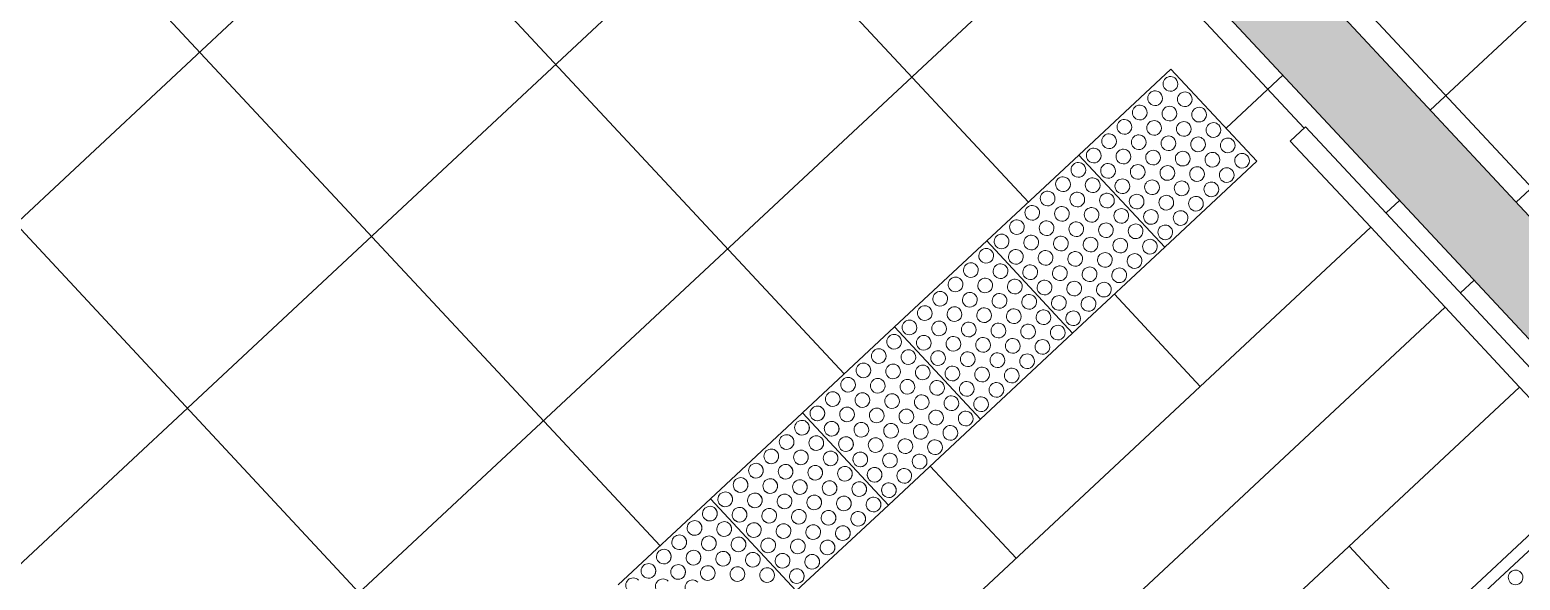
# Model space of a CAD drawing. Header units: millimetres. Extents: x -71377 to 516042, y -145869 to 441446.
# Drawn here: x 279515 to 283065, y 176793 to 178103 of the extents above; entities that cross this region are included whole.
import ezdxf

# ---------------------------------------------------------------- set-up
doc = ezdxf.new("R2010")
doc.units = ezdxf.units.MM
doc.header["$LTSCALE"] = 1000
for name, color, linetype, lineweight in [('A-fnsh', 5, 'Continuous', 5), ('A-hat', 251, 'Continuous', 5), ('A-rail', 6, 'Continuous', 5), ('A-strs', 7, 'Continuous', 5), ('A_cwall', 2, 'Continuous', 5), ('AA_점형블럭', 8, 'Continuous', 5)]:
    doc.layers.add(name, color=color, linetype=linetype, lineweight=lineweight)

# ---------------------------------------------------------------- blocks, each defined once
blk = doc.blocks.new('점자블럭_원형_개수_ - 점자블럭_원형_개수_-6781048-지반층 배치도')
at = {"layer": 'AA_점형블럭'}
for p, q in [((2100, 300), (1800, 300)), ((2100, 0), (2100, 300)), ((2400, 300), (2100, 300)), ((2100, 300), (2100, 0)), ((2400, 0), (2400, 300)), ((2700, 300), (2400, 300)), ((2400, 300), (2400, 0)), ((2700, 0), (2700, 300)), ((3000, 300), (2700, 300)), ((2700, 300), (2700, 0)), ((3000, 0), (3000, 300)), ((3300, 300), (3000, 300)), ((3000, 300), (3000, 0)), ((3300, 0), (3300, 300)), ((3600, 300), (3300, 300)), ((3300, 300), (3300, 0)), ((3600, 0), (3600, 300)), ((2100, 0), (2400, 0)), ((2400, 0), (2700, 0)), ((2700, 0), (3000, 0)), ((3000, 0), (3300, 0)), ((3300, 0), (3600, 0))]:
    blk.add_line(p, q, dxfattribs=at)
for centre, start, end in [((1825, 275), 0, 180), ((1825, 275), 0, 180), ((1825, 275), 0, 180), ((1825, 275), 0, 180), ((1875, 275), 360, 180), ((1875, 275), 360, 180), ((1875, 275), 0, 180), ((1875, 275), 0, 180), ((1925, 275), 0, 180), ((1925, 275), 0, 180), ((1925, 275), 0, 180), ((1925, 275), 0, 180), ((1975, 275), 360, 180), ((1975, 275), 360, 180), ((1975, 275), 360, 180), ((1975, 275), 360, 180), ((2025, 275), 0, 180), ((2025, 275), 0, 180), ((2025, 275), 360, 180), ((2025, 275), 0, 180), ((2075, 275), 360, 180), ((2075, 275), 360, 180), ((2075, 275), 0, 180), ((2075, 275), 0, 180), ((2125, 275), 360, 180), ((2125, 275), 360, 180), ((2125, 275), 0, 180), ((2125, 275), 0, 180), ((2175, 275), 0, 180), ((2175, 275), 0, 180), ((2175, 275), 0, 180), ((2175, 275), 0, 180), ((2225, 275), 0, 180), ((2225, 275), 0, 180), ((2225, 275), 360, 180), ((2225, 275), 360, 180), ((2275, 275), 0, 180), ((2275, 275), 0, 180), ((2275, 275), 360, 180), ((2275, 275), 0, 180), ((2325, 275), 360, 180), ((2325, 275), 360, 180), ((2325, 275), 0, 180), ((2325, 275), 360, 180), ((2375, 275), 0, 180), ((2375, 275), 0, 180), ((2375, 275), 0, 180), ((2375, 275), 0, 180), ((2425, 275), 360, 180), ((2425, 275), 0, 180), ((2425, 275), 120, 150), ((2425, 275), 120, 150), ((2425, 275), 360, 90), ((2425, 275), 0, 90), ((2475, 275), 360, 180), ((2475, 275), 360, 180), ((2475, 275), 0, 180), ((2475, 275), 0, 180), ((2525, 275), 0, 180), ((2525, 275), 0, 180), ((2525, 275), 0, 180), ((2525, 275), 0, 180), ((2575, 275), 360, 180), ((2575, 275), 0, 180), ((2575, 275), 360, 180), ((2575, 275), 0, 180), ((2625, 275), 0, 180), ((2625, 275), 0, 180), ((2625, 275), 0, 180), ((2625, 275), 360, 180), ((2675, 275), 360, 180), ((2675, 275), 0, 180), ((2675, 275), 360, 180), ((2675, 275), 0, 180), ((2725, 275), 360, 180), ((2725, 275), 360, 180), ((2725, 275), 0, 180), ((2725, 275), 360, 180), ((2775, 275), 360, 180), ((2775, 275), 360, 180), ((2775, 275), 0, 180), ((2775, 275), 0, 180), ((2825, 275), 360, 180), ((2825, 275), 0, 180), ((2825, 275), 0, 180), ((2825, 275), 0, 180), ((2875, 275), 360, 180), ((2875, 275), 0, 180), ((2875, 275), 0, 180), ((2875, 275), 0, 180), ((2925, 275), 360, 180), ((2925, 275), 360, 180), ((2925, 275), 0, 180), ((2925, 275), 360, 180), ((2975, 275), 0, 180), ((2975, 275), 0, 180), ((2975, 275), 0, 180), ((2975, 275), 0, 180), ((3025, 275), 360, 180), ((3025, 275), 360, 180), ((3025, 275), 360, 180), ((3025, 275), 0, 180), ((3075, 275), 0, 180), ((3075, 275), 360, 180), ((3075, 275), 0, 180), ((3075, 275), 360, 180), ((3125, 275), 0, 180), ((3125, 275), 0, 180), ((3125, 275), 360, 180), ((3125, 275), 360, 180), ((3175, 275), 0, 180), ((3175, 275), 0, 180), ((3175, 275), 0, 180), ((3175, 275), 0, 180), ((3225, 275), 0, 180), ((3225, 275), 0, 180), ((3225, 275), 0, 180), ((3225, 275), 0, 180), ((3275, 275), 0, 180), ((3275, 275), 0, 180), ((3275, 275), 0, 180), ((3275, 275), 0, 180), ((3325, 275), 0, 180), ((3325, 275), 0, 180), ((3325, 275), 0, 180), ((3325, 275), 0, 180), ((3375, 275), 360, 180), ((3375, 275), 0, 180), ((3375, 275), 0, 180), ((3375, 275), 0, 180), ((3425, 275), 0, 180), ((3425, 275), 360, 180), ((3425, 275), 0, 180), ((3425, 275), 0, 180), ((3475, 275), 0, 180), ((3475, 275), 0, 180), ((3475, 275), 0, 180), ((3475, 275), 0, 180), ((3525, 275), 0, 180), ((3525, 275), 0, 180), ((3525, 275), 0, 180), ((3525, 275), 0, 180), ((3575, 275), 360, 180), ((3575, 275), 0, 180), ((3575, 275), 0, 180), ((3575, 275), 0, 180), ((1875, 275), 180, 360), ((1875, 275), 180, 210), ((1875, 275), 180, 360), ((1875, 275), 180, 210), ((1875, 275), 285, 360), ((1875, 275), 285, 360), ((1925, 275), 180, 0), ((1925, 275), 180, 210), ((1925, 275), 180, 360), ((1925, 275), 180, 210), ((1925, 275), 285, 0), ((1925, 275), 285, 360), ((1975, 275), 180, 360), ((1975, 275), 180, 210), ((1975, 275), 180, 360), ((1975, 275), 180, 210), ((1975, 275), 285, 360), ((1975, 275), 285, 360), ((2025, 275), 180, 360), ((2025, 275), 180, 210), ((2025, 275), 180, 0), ((2025, 275), 180, 210), ((2025, 275), 285, 0), ((2025, 275), 285, 0), ((2075, 275), 180, 0), ((2075, 275), 180, 210), ((2075, 275), 180, 0), ((2075, 275), 180, 210), ((2075, 275), 285, 0), ((2075, 275), 285, 0), ((2125, 275), 180, 360), ((2125, 275), 180, 210), ((2125, 275), 180, 360), ((2125, 275), 180, 210), ((2125, 275), 285, 360), ((2125, 275), 285, 360), ((2175, 275), 180, 360), ((2175, 275), 180, 210), ((2175, 275), 180, 0), ((2175, 275), 180, 210), ((2175, 275), 285, 360), ((2175, 275), 285, 0), ((2225, 275), 180, 360), ((2225, 275), 180, 210), ((2225, 275), 180, 360), ((2225, 275), 180, 210), ((2225, 275), 285, 360), ((2225, 275), 285, 360), ((2275, 275), 180, 0), ((2275, 275), 180, 210), ((2275, 275), 180, 360), ((2275, 275), 180, 210), ((2275, 275), 285, 0), ((2275, 275), 285, 360), ((2325, 275), 180, 360), ((2325, 275), 180, 210), ((2325, 275), 180, 360), ((2325, 275), 180, 210), ((2325, 275), 285, 360), ((2325, 275), 285, 360), ((2375, 275), 180, 0), ((2375, 275), 180, 210), ((2375, 275), 180, 0), ((2375, 275), 180, 210), ((2375, 275), 285, 0), ((2375, 275), 285, 0), ((2425, 275), 180, 360), ((2425, 275), 180, 360), ((2425, 275), 210, 360), ((2425, 275), 210, 360), ((2475, 275), 180, 360), ((2475, 275), 180, 360), ((2475, 275), 180, 0), ((2475, 275), 180, 0), ((2525, 275), 180, 0), ((2525, 275), 180, 0), ((2525, 275), 180, 360), ((2525, 275), 180, 360), ((2575, 275), 180, 360), ((2575, 275), 180, 360), ((2575, 275), 180, 360), ((2575, 275), 180, 360), ((2625, 275), 180, 360), ((2625, 275), 180, 0), ((2625, 275), 180, 360), ((2625, 275), 180, 360), ((2675, 275), 180, 360), ((2675, 275), 180, 360), ((2675, 275), 180, 0), ((2675, 275), 180, 0), ((2725, 275), 180, 360), ((2725, 275), 180, 360), ((2725, 275), 180, 0), ((2725, 275), 180, 0), ((2775, 275), 180, 360), ((2775, 275), 180, 360), ((2775, 275), 180, 360), ((2775, 275), 180, 360), ((2825, 275), 180, 360), ((2825, 275), 180, 360), ((2825, 275), 180, 360), ((2825, 275), 180, 0), ((2875, 275), 180, 0), ((2875, 275), 180, 0), ((2875, 275), 180, 0), ((2875, 275), 180, 0), ((2925, 275), 180, 360), ((2925, 275), 180, 360), ((2925, 275), 180, 360), ((2925, 275), 180, 360), ((2975, 275), 180, 0), ((2975, 275), 180, 360), ((2975, 275), 180, 0), ((2975, 275), 180, 360), ((3025, 275), 180, 360), ((3025, 275), 180, 360), ((3025, 275), 180, 360), ((3025, 275), 180, 360), ((3075, 275), 180, 360), ((3075, 275), 180, 0), ((3075, 275), 180, 360), ((3075, 275), 180, 360), ((3125, 275), 180, 0), ((3125, 275), 180, 0), ((3125, 275), 180, 360), ((3125, 275), 180, 0), ((3175, 275), 180, 360), ((3175, 275), 180, 360), ((3175, 275), 180, 360), ((3175, 275), 180, 360), ((3225, 275), 180, 0), ((3225, 275), 180, 0), ((3225, 275), 180, 0), ((3225, 275), 180, 0), ((3275, 275), 180, 0), ((3275, 275), 180, 0), ((3275, 275), 180, 360), ((3275, 275), 180, 0), ((3325, 275), 180, 0), ((3325, 275), 180, 0), ((3325, 275), 180, 360), ((3325, 275), 180, 0), ((3375, 275), 180, 0), ((3375, 275), 180, 0), ((3375, 275), 180, 360), ((3375, 275), 180, 0), ((3425, 275), 180, 360), ((3425, 275), 180, 0), ((3425, 275), 180, 360), ((3425, 275), 180, 360), ((3475, 275), 180, 0), ((3475, 275), 180, 0), ((3475, 275), 180, 0), ((3475, 275), 180, 0), ((3525, 275), 180, 0), ((3525, 275), 180, 0), ((3525, 275), 180, 360), ((3525, 275), 180, 360), ((3575, 275), 180, 360), ((3575, 275), 180, 360), ((3575, 275), 180, 360), ((3575, 275), 180, 360), ((1875, 225), 360, 180), ((1875, 225), 360, 180), ((1875, 225), 0, 180), ((1875, 225), 360, 180), ((1925, 225), 0, 180), ((1925, 225), 0, 180), ((1925, 225), 0, 180), ((1925, 225), 0, 180), ((1925, 225), 180, 360), ((1925, 225), 180, 210), ((1925, 225), 180, 0), ((1925, 225), 180, 210), ((1925, 225), 285, 360), ((1925, 225), 285, 0), ((1975, 225), 360, 180), ((1975, 225), 360, 180), ((1975, 225), 360, 180), ((1975, 225), 360, 180), ((1975, 225), 180, 360), ((1975, 225), 180, 210), ((1975, 225), 180, 360), ((1975, 225), 180, 210), ((1975, 225), 285, 360), ((1975, 225), 285, 360), ((2025, 225), 0, 180), ((2025, 225), 0, 180), ((2025, 225), 0, 180), ((2025, 225), 0, 180), ((2025, 225), 180, 360), ((2025, 225), 180, 210), ((2025, 225), 180, 0), ((2025, 225), 180, 210), ((2025, 225), 285, 360), ((2025, 225), 285, 0), ((2075, 225), 0, 180), ((2075, 225), 0, 180), ((2075, 225), 0, 180), ((2075, 225), 0, 180), ((2075, 225), 180, 0), ((2075, 225), 180, 210), ((2075, 225), 180, 360), ((2075, 225), 180, 210), ((2075, 225), 285, 0), ((2075, 225), 285, 0), ((2125, 225), 360, 180), ((2125, 225), 360, 180), ((2125, 225), 360, 180), ((2125, 225), 0, 180), ((2125, 225), 180, 360), ((2125, 225), 180, 210), ((2125, 225), 180, 360), ((2125, 225), 180, 210), ((2125, 225), 285, 0), ((2125, 225), 285, 360), ((2175, 225), 0, 180), ((2175, 225), 0, 180), ((2175, 225), 0, 180), ((2175, 225), 0, 180), ((2175, 225), 180, 0), ((2175, 225), 180, 210), ((2175, 225), 180, 0), ((2175, 225), 180, 210), ((2175, 225), 285, 0), ((2175, 225), 285, 0), ((2225, 225), 360, 180), ((2225, 225), 360, 180), ((2225, 225), 360, 180), ((2225, 225), 0, 180), ((2225, 225), 180, 360), ((2225, 225), 180, 210), ((2225, 225), 180, 0), ((2225, 225), 180, 210), ((2225, 225), 285, 360), ((2225, 225), 285, 360), ((2275, 225), 0, 180), ((2275, 225), 0, 180), ((2275, 225), 360, 180), ((2275, 225), 360, 180), ((2275, 225), 180, 360), ((2275, 225), 180, 210), ((2275, 225), 180, 360), ((2275, 225), 180, 210), ((2275, 225), 285, 0), ((2275, 225), 285, 360), ((2325, 225), 0, 180), ((2325, 225), 360, 180), ((2325, 225), 0, 180), ((2325, 225), 360, 180), ((2325, 225), 180, 360), ((2325, 225), 180, 210), ((2325, 225), 180, 360), ((2325, 225), 180, 210), ((2325, 225), 285, 360), ((2325, 225), 285, 0), ((2375, 225), 0, 180), ((2375, 225), 0, 180), ((2375, 225), 0, 180), ((2375, 225), 0, 180), ((2375, 225), 180, 0), ((2375, 225), 180, 210), ((2375, 225), 180, 360), ((2375, 225), 180, 210), ((2375, 225), 285, 0), ((2375, 225), 285, 0), ((2425, 225), 360, 180), ((2425, 225), 360, 180), ((2425, 225), 180, 360), ((2425, 225), 180, 360), ((2425, 225), 120, 150), ((2425, 225), 120, 150), ((2425, 225), 210, 360), ((2425, 225), 210, 360), ((2425, 225), 0, 90), ((2425, 225), 0, 90), ((2475, 225), 360, 180), ((2475, 225), 360, 180), ((2475, 225), 360, 180), ((2475, 225), 360, 180), ((2475, 225), 180, 360), ((2475, 225), 180, 360), ((2475, 225), 180, 360), ((2475, 225), 180, 360), ((2525, 225), 0, 180), ((2525, 225), 0, 180), ((2525, 225), 0, 180), ((2525, 225), 0, 180), ((2525, 225), 180, 360), ((2525, 225), 180, 0), ((2525, 225), 180, 0), ((2525, 225), 180, 0), ((2575, 225), 0, 180), ((2575, 225), 0, 180), ((2575, 225), 0, 180), ((2575, 225), 0, 180), ((2575, 225), 180, 360), ((2575, 225), 180, 0), ((2575, 225), 180, 360), ((2575, 225), 180, 360), ((2625, 225), 0, 180), ((2625, 225), 360, 180), ((2625, 225), 0, 180), ((2625, 225), 0, 180), ((2625, 225), 180, 360), ((2625, 225), 180, 360), ((2625, 225), 180, 0), ((2625, 225), 180, 0), ((2675, 225), 360, 180), ((2675, 225), 0, 180), ((2675, 225), 360, 180), ((2675, 225), 360, 180), ((2675, 225), 180, 360), ((2675, 225), 180, 360), ((2675, 225), 180, 0), ((2675, 225), 180, 0), ((2725, 225), 0, 180), ((2725, 225), 0, 180), ((2725, 225), 0, 180), ((2725, 225), 360, 180), ((2725, 225), 180, 360), ((2725, 225), 180, 360), ((2725, 225), 180, 360), ((2725, 225), 180, 360), ((2775, 225), 360, 180), ((2775, 225), 360, 180), ((2775, 225), 0, 180), ((2775, 225), 0, 180), ((2775, 225), 180, 360), ((2775, 225), 180, 360), ((2775, 225), 180, 360), ((2775, 225), 180, 0), ((2825, 225), 360, 180), ((2825, 225), 360, 180), ((2825, 225), 0, 180), ((2825, 225), 0, 180), ((2825, 225), 180, 360), ((2825, 225), 180, 360), ((2825, 225), 180, 0), ((2825, 225), 180, 0), ((2875, 225), 0, 180), ((2875, 225), 360, 180), ((2875, 225), 0, 180), ((2875, 225), 0, 180), ((2875, 225), 180, 360), ((2875, 225), 180, 0), ((2875, 225), 180, 360), ((2875, 225), 180, 0), ((2925, 225), 360, 180), ((2925, 225), 360, 180), ((2925, 225), 0, 180), ((2925, 225), 0, 180), ((2925, 225), 180, 360), ((2925, 225), 180, 360), ((2925, 225), 180, 0), ((2925, 225), 180, 0), ((2975, 225), 0, 180), ((2975, 225), 0, 180), ((2975, 225), 0, 180), ((2975, 225), 0, 180), ((2975, 225), 180, 360), ((2975, 225), 180, 360), ((2975, 225), 180, 0), ((2975, 225), 180, 0), ((3025, 225), 360, 180), ((3025, 225), 0, 180), ((3025, 225), 0, 180), ((3025, 225), 0, 180), ((3025, 225), 180, 360), ((3025, 225), 180, 360), ((3025, 225), 180, 0), ((3025, 225), 180, 0), ((3075, 225), 0, 180), ((3075, 225), 0, 180), ((3075, 225), 0, 180), ((3075, 225), 360, 180), ((3075, 225), 180, 360), ((3075, 225), 180, 360), ((3075, 225), 180, 360), ((3075, 225), 180, 0), ((3125, 225), 0, 180), ((3125, 225), 0, 180), ((3125, 225), 0, 180), ((3125, 225), 0, 180), ((3125, 225), 180, 0), ((3125, 225), 180, 0), ((3125, 225), 180, 360), ((3125, 225), 180, 0), ((3175, 225), 360, 180), ((3175, 225), 0, 180), ((3175, 225), 0, 180), ((3175, 225), 360, 180), ((3175, 225), 180, 360), ((3175, 225), 180, 360), ((3175, 225), 180, 360), ((3175, 225), 180, 360), ((3225, 225), 0, 180), ((3225, 225), 360, 180), ((3225, 225), 0, 180), ((3225, 225), 0, 180), ((3225, 225), 180, 360), ((3225, 225), 180, 360), ((3225, 225), 180, 0), ((3225, 225), 180, 0), ((3275, 225), 0, 180), ((3275, 225), 0, 180), ((3275, 225), 0, 180), ((3275, 225), 0, 180), ((3275, 225), 180, 360), ((3275, 225), 180, 360), ((3275, 225), 180, 0), ((3275, 225), 180, 0), ((3325, 225), 0, 180), ((3325, 225), 0, 180), ((3325, 225), 0, 180), ((3325, 225), 0, 180), ((3325, 225), 180, 0), ((3325, 225), 180, 0), ((3325, 225), 180, 0), ((3325, 225), 180, 0), ((3375, 225), 360, 180), ((3375, 225), 0, 180), ((3375, 225), 0, 180), ((3375, 225), 0, 180), ((3375, 225), 180, 0), ((3375, 225), 180, 0), ((3375, 225), 180, 360), ((3375, 225), 180, 360), ((3425, 225), 0, 180), ((3425, 225), 360, 180), ((3425, 225), 360, 180), ((3425, 225), 360, 180), ((3425, 225), 180, 360), ((3425, 225), 180, 0), ((3425, 225), 180, 360), ((3425, 225), 180, 360), ((3475, 225), 0, 180), ((3475, 225), 360, 180), ((3475, 225), 0, 180), ((3475, 225), 0, 180), ((3475, 225), 180, 360), ((3475, 225), 180, 360), ((3475, 225), 180, 0), ((3475, 225), 180, 0), ((3525, 225), 0, 180), ((3525, 225), 0, 180), ((3525, 225), 0, 180), ((3525, 225), 0, 180), ((3525, 225), 180, 0), ((3525, 225), 180, 0), ((3525, 225), 180, 360), ((3525, 225), 180, 360), ((3575, 225), 360, 180), ((3575, 225), 360, 180), ((3575, 225), 360, 180), ((3575, 225), 360, 180), ((3575, 225), 180, 360), ((3575, 225), 180, 360), ((3575, 225), 180, 360), ((3575, 225), 180, 360), ((1925, 175), 360, 180), ((1925, 175), 0, 180), ((1925, 175), 0, 180), ((1925, 175), 0, 180), ((1975, 175), 0, 180), ((1975, 175), 0, 180), ((1975, 175), 360, 180), ((1975, 175), 360, 180), ((2025, 175), 0, 180), ((2025, 175), 0, 180), ((2025, 175), 360, 180), ((2025, 175), 360, 180), ((2075, 175), 0, 180), ((2075, 175), 360, 180), ((2075, 175), 0, 180), ((2075, 175), 0, 180), ((2125, 175), 360, 180), ((2125, 175), 0, 180), ((2125, 175), 0, 180), ((2125, 175), 0, 180), ((2175, 175), 0, 180), ((2175, 175), 360, 180), ((2175, 175), 0, 180), ((2175, 175), 0, 180), ((2225, 175), 360, 180), ((2225, 175), 360, 180), ((2225, 175), 360, 180), ((2225, 175), 360, 180), ((2275, 175), 360, 180), ((2275, 175), 360, 180), ((2275, 175), 0, 180), ((2275, 175), 0, 180), ((2325, 175), 360, 180), ((2325, 175), 360, 180), ((2325, 175), 360, 180), ((2325, 175), 360, 180), ((2375, 175), 0, 180), ((2375, 175), 0, 180), ((2375, 175), 0, 180), ((2375, 175), 0, 180), ((2425, 175), 0, 180), ((2425, 175), 360, 180), ((2425, 175), 120, 150), ((2425, 175), 120, 150), ((2425, 175), 0, 90), ((2425, 175), 360, 90), ((2475, 175), 360, 180), ((2475, 175), 360, 180), ((2475, 175), 0, 180), ((2475, 175), 0, 180), ((2525, 175), 0, 180), ((2525, 175), 0, 180), ((2525, 175), 0, 180), ((2525, 175), 0, 180), ((2575, 175), 360, 180), ((2575, 175), 360, 180), ((2575, 175), 360, 180), ((2575, 175), 360, 180), ((2625, 175), 0, 180), ((2625, 175), 0, 180), ((2625, 175), 0, 180), ((2625, 175), 0, 180), ((2675, 175), 0, 180), ((2675, 175), 0, 180), ((2675, 175), 360, 180), ((2675, 175), 360, 180), ((2725, 175), 360, 180), ((2725, 175), 360, 180), ((2725, 175), 360, 180), ((2725, 175), 360, 180), ((2775, 175), 360, 180), ((2775, 175), 360, 180), ((2775, 175), 0, 180), ((2775, 175), 0, 180), ((2825, 175), 360, 180), ((2825, 175), 360, 180), ((2825, 175), 0, 180), ((2825, 175), 0, 180), ((2875, 175), 0, 180), ((2875, 175), 0, 180), ((2875, 175), 0, 180), ((2875, 175), 0, 180), ((2925, 175), 360, 180), ((2925, 175), 0, 180), ((2925, 175), 360, 180), ((2925, 175), 360, 180), ((2975, 175), 360, 180), ((2975, 175), 360, 180), ((2975, 175), 0, 180), ((2975, 175), 0, 180), ((3025, 175), 360, 180), ((3025, 175), 360, 180), ((3025, 175), 0, 180), ((3025, 175), 0, 180), ((3075, 175), 360, 180), ((3075, 175), 360, 180), ((3075, 175), 360, 180), ((3075, 175), 0, 180), ((3125, 175), 0, 180), ((3125, 175), 0, 180), ((3125, 175), 0, 180), ((3125, 175), 0, 180), ((3175, 175), 0, 180), ((3175, 175), 360, 180), ((3175, 175), 0, 180), ((3175, 175), 0, 180), ((3225, 175), 0, 180), ((3225, 175), 0, 180), ((3225, 175), 0, 180), ((3225, 175), 0, 180), ((3275, 175), 360, 180), ((3275, 175), 360, 180), ((3275, 175), 0, 180), ((3275, 175), 0, 180), ((3325, 175), 0, 180), ((3325, 175), 0, 180), ((3325, 175), 0, 180), ((3325, 175), 0, 180), ((3375, 175), 360, 180), ((3375, 175), 360, 180), ((3375, 175), 0, 180), ((3375, 175), 0, 180), ((3425, 175), 360, 180), ((3425, 175), 360, 180), ((3425, 175), 360, 180), ((3425, 175), 360, 180), ((3475, 175), 360, 180), ((3475, 175), 360, 180), ((3475, 175), 0, 180), ((3475, 175), 0, 180), ((3525, 175), 360, 180), ((3525, 175), 0, 180), ((3525, 175), 0, 180), ((3525, 175), 0, 180), ((3575, 175), 360, 180), ((3575, 175), 360, 180), ((3575, 175), 360, 180), ((3575, 175), 360, 180), ((1975, 175), 180, 360), ((1975, 175), 180, 210), ((1975, 175), 180, 360), ((1975, 175), 180, 210), ((1975, 175), 300, 360), ((1975, 175), 300, 360), ((2025, 175), 180, 0), ((2025, 175), 180, 210), ((2025, 175), 180, 360), ((2025, 175), 180, 210), ((2025, 125), 360, 180), ((2025, 125), 360, 180), ((2025, 125), 0, 180), ((2025, 125), 0, 180), ((2025, 175), 285, 0), ((2025, 175), 285, 0), ((2075, 175), 180, 360), ((2075, 175), 180, 210), ((2075, 175), 180, 360), ((2075, 175), 180, 210), ((2075, 125), 0, 180), ((2075, 125), 0, 180), ((2075, 125), 0, 180), ((2075, 125), 0, 180), ((2075, 175), 285, 360), ((2075, 175), 285, 0), ((2125, 175), 180, 360), ((2125, 175), 180, 210), ((2125, 175), 180, 360), ((2125, 175), 180, 210), ((2125, 125), 0, 180), ((2125, 125), 0, 180), ((2125, 125), 0, 180), ((2125, 125), 0, 180), ((2125, 175), 300, 360), ((2125, 175), 300, 360), ((2175, 175), 180, 360), ((2175, 175), 180, 210), ((2175, 175), 180, 0), ((2175, 175), 180, 210), ((2175, 125), 360, 180), ((2175, 125), 360, 180), ((2175, 125), 360, 180), ((2175, 125), 360, 180), ((2175, 175), 300, 0), ((2175, 175), 300, 360), ((2225, 175), 180, 360), ((2225, 175), 180, 210), ((2225, 175), 180, 360), ((2225, 175), 180, 210), ((2225, 125), 360, 180), ((2225, 125), 360, 180), ((2225, 125), 360, 180), ((2225, 125), 0, 180), ((2225, 175), 300, 360), ((2225, 175), 300, 360), ((2275, 175), 180, 360), ((2275, 175), 180, 210), ((2275, 175), 180, 0), ((2275, 175), 180, 210), ((2275, 125), 0, 180), ((2275, 125), 0, 180), ((2275, 125), 360, 180), ((2275, 125), 360, 180), ((2275, 175), 285, 360), ((2275, 175), 285, 0), ((2325, 175), 180, 360), ((2325, 175), 180, 210), ((2325, 175), 180, 360), ((2325, 175), 180, 210), ((2325, 125), 360, 180), ((2325, 125), 360, 180), ((2325, 125), 0, 180), ((2325, 125), 0, 180), ((2325, 175), 285, 360), ((2325, 175), 285, 360), ((2375, 175), 180, 360), ((2375, 175), 180, 210), ((2375, 175), 180, 0), ((2375, 175), 180, 210), ((2375, 125), 0, 180), ((2375, 125), 0, 180), ((2375, 125), 360, 180), ((2375, 125), 360, 180), ((2375, 175), 285, 360), ((2375, 175), 285, 0), ((2425, 175), 180, 360), ((2425, 175), 180, 360), ((2425, 125), 360, 180), ((2425, 125), 360, 180), ((2425, 175), 210, 0), ((2425, 175), 210, 360), ((2425, 125), 360, 90), ((2425, 125), 0, 90), ((2475, 175), 180, 360), ((2475, 175), 180, 360), ((2475, 175), 180, 0), ((2475, 175), 180, 0), ((2475, 125), 360, 180), ((2475, 125), 360, 180), ((2475, 125), 360, 180), ((2475, 125), 360, 180), ((2525, 175), 180, 0), ((2525, 175), 180, 0), ((2525, 175), 180, 0), ((2525, 175), 180, 0), ((2525, 125), 0, 180), ((2525, 125), 0, 180), ((2525, 125), 0, 180), ((2525, 125), 0, 180), ((2575, 175), 180, 360), ((2575, 175), 180, 360), ((2575, 175), 180, 360), ((2575, 175), 180, 360), ((2575, 125), 0, 180), ((2575, 125), 0, 180), ((2575, 125), 0, 180), ((2575, 125), 0, 180), ((2625, 175), 180, 0), ((2625, 175), 180, 0), ((2625, 175), 180, 360), ((2625, 175), 180, 0), ((2625, 125), 0, 180), ((2625, 125), 0, 180), ((2625, 125), 0, 180), ((2625, 125), 0, 180), ((2675, 175), 180, 360), ((2675, 175), 180, 360), ((2675, 175), 180, 360), ((2675, 175), 180, 360), ((2675, 125), 0, 180), ((2675, 125), 0, 180), ((2675, 125), 0, 180), ((2675, 125), 0, 180), ((2725, 175), 180, 360), ((2725, 175), 180, 360), ((2725, 175), 180, 360), ((2725, 175), 180, 360), ((2725, 125), 0, 180), ((2725, 125), 0, 180), ((2725, 125), 360, 180), ((2725, 125), 0, 180), ((2775, 175), 180, 360), ((2775, 175), 180, 360), ((2775, 175), 180, 0), ((2775, 175), 180, 0), ((2775, 125), 0, 180), ((2775, 125), 0, 180), ((2775, 125), 0, 180), ((2775, 125), 0, 180), ((2825, 175), 180, 360), ((2825, 175), 180, 360), ((2825, 175), 180, 360), ((2825, 175), 180, 0), ((2825, 125), 360, 180), ((2825, 125), 360, 180), ((2825, 125), 0, 180), ((2825, 125), 0, 180), ((2875, 175), 180, 0), ((2875, 175), 180, 0), ((2875, 175), 180, 360), ((2875, 175), 180, 360), ((2875, 125), 360, 180), ((2875, 125), 0, 180), ((2875, 125), 0, 180), ((2875, 125), 0, 180), ((2925, 175), 180, 360), ((2925, 175), 180, 360), ((2925, 175), 180, 360), ((2925, 175), 180, 360), ((2925, 125), 0, 180), ((2925, 125), 0, 180), ((2925, 125), 360, 180), ((2925, 125), 360, 180), ((2975, 175), 180, 360), ((2975, 175), 180, 360), ((2975, 175), 180, 0), ((2975, 175), 180, 0), ((2975, 125), 0, 180), ((2975, 125), 0, 180), ((2975, 125), 360, 180), ((2975, 125), 360, 180), ((3025, 175), 180, 360), ((3025, 175), 180, 360), ((3025, 175), 180, 360), ((3025, 175), 180, 0), ((3025, 125), 360, 180), ((3025, 125), 360, 180), ((3025, 125), 0, 180), ((3025, 125), 0, 180), ((3075, 175), 180, 360), ((3075, 175), 180, 360), ((3075, 175), 180, 0), ((3075, 175), 180, 0), ((3075, 125), 360, 180), ((3075, 125), 0, 180), ((3075, 125), 360, 180), ((3075, 125), 360, 180), ((3125, 175), 180, 360), ((3125, 175), 180, 360), ((3125, 175), 180, 360), ((3125, 175), 180, 0), ((3125, 125), 0, 180), ((3125, 125), 0, 180), ((3125, 125), 0, 180), ((3125, 125), 0, 180), ((3175, 175), 180, 360), ((3175, 175), 180, 360), ((3175, 175), 180, 0), ((3175, 175), 180, 0), ((3175, 125), 360, 180), ((3175, 125), 360, 180), ((3175, 125), 360, 180), ((3175, 125), 360, 180), ((3225, 175), 180, 360), ((3225, 175), 180, 0), ((3225, 175), 180, 0), ((3225, 175), 180, 0), ((3225, 125), 0, 180), ((3225, 125), 360, 180), ((3225, 125), 0, 180), ((3225, 125), 0, 180), ((3275, 175), 180, 360), ((3275, 175), 180, 360), ((3275, 175), 180, 0), ((3275, 175), 180, 0), ((3275, 125), 360, 180), ((3275, 125), 0, 180), ((3275, 125), 0, 180), ((3275, 125), 0, 180), ((3325, 175), 180, 0), ((3325, 175), 180, 0), ((3325, 175), 180, 0), ((3325, 175), 180, 0), ((3325, 125), 360, 180), ((3325, 125), 360, 180), ((3325, 125), 0, 180), ((3325, 125), 0, 180), ((3375, 175), 180, 360), ((3375, 175), 180, 0), ((3375, 175), 180, 360), ((3375, 175), 180, 360), ((3375, 125), 0, 180), ((3375, 125), 0, 180), ((3375, 125), 0, 180), ((3375, 125), 360, 180), ((3425, 175), 180, 360), ((3425, 175), 180, 360), ((3425, 175), 180, 360), ((3425, 175), 180, 360), ((3425, 125), 0, 180), ((3425, 125), 0, 180), ((3425, 125), 360, 180), ((3425, 125), 360, 180), ((3475, 175), 180, 360), ((3475, 175), 180, 0), ((3475, 175), 180, 0), ((3475, 175), 180, 0), ((3475, 125), 0, 180), ((3475, 125), 360, 180), ((3475, 125), 0, 180), ((3475, 125), 0, 180), ((3525, 175), 180, 360), ((3525, 175), 180, 360), ((3525, 175), 180, 360), ((3525, 175), 180, 0), ((3525, 125), 360, 180), ((3525, 125), 360, 180), ((3525, 125), 0, 180), ((3525, 125), 0, 180), ((3575, 175), 180, 360), ((3575, 175), 180, 360), ((3575, 175), 180, 360), ((3575, 175), 180, 360), ((3575, 125), 0, 180), ((3575, 125), 360, 180), ((3575, 125), 360, 180), ((3575, 125), 360, 180), ((2025, 125), 180, 360), ((2025, 125), 180, 210), ((2025, 125), 180, 0), ((2025, 125), 180, 210), ((2025, 125), 300, 0), ((2025, 125), 300, 0), ((2075, 125), 180, 360), ((2075, 125), 180, 210), ((2075, 125), 180, 360), ((2075, 125), 180, 210), ((2075, 125), 300, 360), ((2075, 125), 300, 0), ((2125, 125), 180, 360), ((2125, 125), 180, 210), ((2125, 125), 180, 0), ((2125, 125), 180, 210), ((2125, 125), 300, 360), ((2125, 125), 300, 360), ((2175, 125), 180, 360), ((2175, 125), 180, 210), ((2175, 125), 180, 360), ((2175, 125), 180, 210), ((2175, 125), 300, 360), ((2175, 125), 300, 360), ((2225, 125), 180, 360), ((2225, 125), 180, 210), ((2225, 125), 180, 0), ((2225, 125), 180, 210), ((2225, 125), 300, 0), ((2225, 125), 300, 360), ((2275, 125), 180, 360), ((2275, 125), 180, 210), ((2275, 125), 180, 360), ((2275, 125), 180, 210), ((2275, 125), 285, 0), ((2275, 125), 285, 360), ((2325, 125), 180, 360), ((2325, 125), 180, 210), ((2325, 125), 180, 0), ((2325, 125), 180, 210), ((2325, 125), 285, 360), ((2325, 125), 285, 0), ((2375, 125), 180, 0), ((2375, 125), 180, 210), ((2375, 125), 180, 360), ((2375, 125), 180, 210), ((2375, 125), 285, 0), ((2375, 125), 285, 360), ((2425, 125), 180, 360), ((2425, 125), 180, 360), ((2425, 125), 120, 150), ((2425, 125), 120, 150), ((2425, 125), 210, 360), ((2425, 125), 210, 360), ((2475, 125), 180, 360), ((2475, 125), 180, 360), ((2475, 125), 180, 360), ((2475, 125), 180, 360), ((2525, 125), 180, 0), ((2525, 125), 180, 0), ((2525, 125), 180, 0), ((2525, 125), 180, 0), ((2575, 125), 180, 360), ((2575, 125), 180, 0), ((2575, 125), 180, 360), ((2575, 125), 180, 360), ((2625, 125), 180, 0), ((2625, 125), 180, 0), ((2625, 125), 180, 0), ((2625, 125), 180, 0), ((2675, 125), 180, 0), ((2675, 125), 180, 0), ((2675, 125), 180, 360), ((2675, 125), 180, 0), ((2725, 125), 180, 360), ((2725, 125), 180, 0), ((2725, 125), 180, 360), ((2725, 125), 180, 360), ((2775, 125), 180, 360), ((2775, 125), 180, 360), ((2775, 125), 180, 360), ((2775, 125), 180, 360), ((2825, 125), 180, 360), ((2825, 125), 180, 360), ((2825, 125), 180, 0), ((2825, 125), 180, 0), ((2875, 125), 180, 360), ((2875, 125), 180, 0), ((2875, 125), 180, 360), ((2875, 125), 180, 360), ((2925, 125), 180, 360), ((2925, 125), 180, 360), ((2925, 125), 180, 360), ((2925, 125), 180, 360), ((2975, 125), 180, 360), ((2975, 125), 180, 360), ((2975, 125), 180, 360), ((2975, 125), 180, 360), ((3025, 125), 180, 360), ((3025, 125), 180, 360), ((3025, 125), 180, 0), ((3025, 125), 180, 0), ((3075, 125), 180, 360), ((3075, 125), 180, 0), ((3075, 125), 180, 360), ((3075, 125), 180, 360), ((3125, 125), 180, 360), ((3125, 125), 180, 360), ((3125, 125), 180, 0), ((3125, 125), 180, 0), ((3175, 125), 180, 360), ((3175, 125), 180, 360), ((3175, 125), 180, 360), ((3175, 125), 180, 360), ((3225, 125), 180, 360), ((3225, 125), 180, 360), ((3225, 125), 180, 360), ((3225, 125), 180, 360), ((3275, 125), 180, 360), ((3275, 125), 180, 360), ((3275, 125), 180, 360), ((3275, 125), 180, 360), ((3325, 125), 180, 360), ((3325, 125), 180, 360), ((3325, 125), 180, 0), ((3325, 125), 180, 0), ((3375, 125), 180, 0), ((3375, 125), 180, 0), ((3375, 125), 180, 360), ((3375, 125), 180, 360), ((3425, 125), 180, 360), ((3425, 125), 180, 360), ((3425, 125), 180, 360), ((3425, 125), 180, 360), ((3475, 125), 180, 360), ((3475, 125), 180, 0), ((3475, 125), 180, 0), ((3475, 125), 180, 0), ((3525, 125), 180, 360), ((3525, 125), 180, 360), ((3525, 125), 180, 0), ((3525, 125), 180, 0), ((3575, 125), 180, 360), ((3575, 125), 180, 360), ((3575, 125), 180, 360), ((3575, 125), 180, 360), ((2075, 75), 360, 180), ((2075, 75), 360, 180), ((2075, 75), 0, 180), ((2075, 75), 0, 180), ((2075, 75), 180, 360), ((2075, 75), 180, 210), ((2075, 75), 180, 0), ((2075, 75), 180, 210), ((2075, 75), 300, 360), ((2075, 75), 300, 0), ((2125, 75), 0, 180), ((2125, 75), 0, 180), ((2125, 75), 360, 180), ((2125, 75), 0, 180), ((2125, 75), 180, 360), ((2125, 75), 180, 210), ((2125, 75), 180, 360), ((2125, 75), 180, 210), ((2125, 75), 300, 360), ((2125, 75), 300, 360), ((2175, 75), 360, 180), ((2175, 75), 360, 180), ((2175, 75), 0, 180), ((2175, 75), 0, 180), ((2175, 75), 180, 360), ((2175, 75), 180, 210), ((2175, 75), 180, 0), ((2175, 75), 180, 210), ((2175, 75), 300, 0), ((2175, 75), 300, 0), ((2225, 75), 0, 180), ((2225, 75), 0, 180), ((2225, 75), 360, 180), ((2225, 75), 360, 180), ((2225, 75), 180, 360), ((2225, 75), 180, 210), ((2225, 75), 180, 360), ((2225, 75), 180, 210), ((2225, 75), 300, 360), ((2225, 75), 300, 360), ((2275, 75), 0, 180), ((2275, 75), 0, 180), ((2275, 75), 360, 180), ((2275, 75), 360, 180), ((2275, 75), 180, 360), ((2275, 75), 180, 210), ((2275, 75), 180, 360), ((2275, 75), 180, 210), ((2275, 75), 285, 360), ((2275, 75), 285, 360), ((2325, 75), 0, 180), ((2325, 75), 0, 180), ((2325, 75), 360, 180), ((2325, 75), 360, 180), ((2325, 75), 180, 360), ((2325, 75), 180, 210), ((2325, 75), 180, 360), ((2325, 75), 180, 210), ((2325, 75), 285, 0), ((2325, 75), 285, 360), ((2375, 75), 0, 180), ((2375, 75), 0, 180), ((2375, 75), 360, 180), ((2375, 75), 0, 180), ((2375, 75), 180, 0), ((2375, 75), 180, 210), ((2375, 75), 180, 360), ((2375, 75), 180, 210), ((2375, 75), 285, 360), ((2375, 75), 285, 360), ((2425, 75), 360, 180), ((2425, 75), 360, 180), ((2425, 75), 180, 360), ((2425, 75), 180, 360), ((2425, 75), 120, 150), ((2425, 75), 120, 150), ((2425, 75), 210, 360), ((2425, 75), 210, 360), ((2425, 75), 360, 90), ((2425, 75), 0, 90), ((2475, 75), 360, 180), ((2475, 75), 360, 180), ((2475, 75), 0, 180), ((2475, 75), 0, 180), ((2475, 75), 180, 360), ((2475, 75), 180, 0), ((2475, 75), 180, 360), ((2475, 75), 180, 360), ((2525, 75), 0, 180), ((2525, 75), 0, 180), ((2525, 75), 0, 180), ((2525, 75), 0, 180), ((2525, 75), 180, 360), ((2525, 75), 180, 0), ((2525, 75), 180, 0), ((2525, 75), 180, 0), ((2575, 75), 0, 180), ((2575, 75), 0, 180), ((2575, 75), 360, 180), ((2575, 75), 360, 180), ((2575, 75), 180, 0), ((2575, 75), 180, 0), ((2575, 75), 180, 360), ((2575, 75), 180, 360), ((2625, 75), 0, 180), ((2625, 75), 0, 180), ((2625, 75), 0, 180), ((2625, 75), 360, 180), ((2625, 75), 180, 0), ((2625, 75), 180, 0), ((2625, 75), 180, 360), ((2625, 75), 180, 360), ((2675, 75), 360, 180), ((2675, 75), 0, 180), ((2675, 75), 0, 180), ((2675, 75), 0, 180), ((2675, 75), 180, 0), ((2675, 75), 180, 0), ((2675, 75), 180, 0), ((2675, 75), 180, 0), ((2725, 75), 0, 180), ((2725, 75), 360, 180), ((2725, 75), 360, 180), ((2725, 75), 0, 180), ((2725, 75), 180, 360), ((2725, 75), 180, 0), ((2725, 75), 180, 360), ((2725, 75), 180, 360), ((2775, 75), 360, 180), ((2775, 75), 0, 180), ((2775, 75), 0, 180), ((2775, 75), 0, 180), ((2775, 75), 180, 360), ((2775, 75), 180, 360), ((2775, 75), 180, 0), ((2775, 75), 180, 0), ((2825, 75), 360, 180), ((2825, 75), 360, 180), ((2825, 75), 0, 180), ((2825, 75), 0, 180), ((2825, 75), 180, 360), ((2825, 75), 180, 360), ((2825, 75), 180, 360), ((2825, 75), 180, 0), ((2875, 75), 360, 180), ((2875, 75), 0, 180), ((2875, 75), 0, 180), ((2875, 75), 0, 180), ((2875, 75), 180, 0), ((2875, 75), 180, 0), ((2875, 75), 180, 360), ((2875, 75), 180, 360), ((2925, 75), 360, 180), ((2925, 75), 360, 180), ((2925, 75), 360, 180), ((2925, 75), 360, 180), ((2925, 75), 180, 360), ((2925, 75), 180, 360), ((2925, 75), 180, 360), ((2925, 75), 180, 360), ((2975, 75), 360, 180), ((2975, 75), 360, 180), ((2975, 75), 360, 180), ((2975, 75), 0, 180), ((2975, 75), 180, 360), ((2975, 75), 180, 360), ((2975, 75), 180, 360), ((2975, 75), 180, 360), ((3025, 75), 360, 180), ((3025, 75), 360, 180), ((3025, 75), 0, 180), ((3025, 75), 0, 180), ((3025, 75), 180, 360), ((3025, 75), 180, 360), ((3025, 75), 180, 0), ((3025, 75), 180, 0), ((3075, 75), 360, 180), ((3075, 75), 360, 180), ((3075, 75), 0, 180), ((3075, 75), 0, 180), ((3075, 75), 180, 360), ((3075, 75), 180, 360), ((3075, 75), 180, 0), ((3075, 75), 180, 360), ((3125, 75), 0, 180), ((3125, 75), 0, 180), ((3125, 75), 0, 180), ((3125, 75), 0, 180), ((3125, 75), 180, 360), ((3125, 75), 180, 360), ((3125, 75), 180, 0), ((3125, 75), 180, 0), ((3175, 75), 360, 180), ((3175, 75), 360, 180), ((3175, 75), 360, 180), ((3175, 75), 360, 180), ((3175, 75), 180, 360), ((3175, 75), 180, 360), ((3175, 75), 180, 360), ((3175, 75), 180, 360), ((3225, 75), 0, 180), ((3225, 75), 0, 180), ((3225, 75), 0, 180), ((3225, 75), 0, 180), ((3225, 75), 180, 0), ((3225, 75), 180, 0), ((3225, 75), 180, 360), ((3225, 75), 180, 0), ((3275, 75), 360, 180), ((3275, 75), 360, 180), ((3275, 75), 0, 180), ((3275, 75), 0, 180), ((3275, 75), 180, 360), ((3275, 75), 180, 360), ((3275, 75), 180, 360), ((3275, 75), 180, 0), ((3325, 75), 360, 180), ((3325, 75), 360, 180), ((3325, 75), 0, 180), ((3325, 75), 0, 180), ((3325, 75), 180, 360), ((3325, 75), 180, 360), ((3325, 75), 180, 0), ((3325, 75), 180, 0), ((3375, 75), 360, 180), ((3375, 75), 360, 180), ((3375, 75), 360, 180), ((3375, 75), 360, 180), ((3375, 75), 180, 360), ((3375, 75), 180, 360), ((3375, 75), 180, 360), ((3375, 75), 180, 360), ((3425, 75), 0, 180), ((3425, 75), 0, 180), ((3425, 75), 0, 180), ((3425, 75), 360, 180), ((3425, 75), 180, 360), ((3425, 75), 180, 0), ((3425, 75), 180, 360), ((3425, 75), 180, 0), ((3475, 75), 360, 180), ((3475, 75), 360, 180), ((3475, 75), 0, 180), ((3475, 75), 360, 180), ((3475, 75), 180, 360), ((3475, 75), 180, 0), ((3475, 75), 180, 360), ((3475, 75), 180, 360), ((3525, 75), 360, 180), ((3525, 75), 0, 180), ((3525, 75), 0, 180), ((3525, 75), 0, 180), ((3525, 75), 180, 360), ((3525, 75), 180, 360), ((3525, 75), 180, 360), ((3525, 75), 180, 0), ((3575, 75), 360, 180), ((3575, 75), 360, 180), ((3575, 75), 0, 180), ((3575, 75), 0, 180), ((3575, 75), 180, 360), ((3575, 75), 180, 0), ((3575, 75), 180, 0), ((3575, 75), 180, 0), ((2125, 25), 0, 180), ((2125, 25), 0, 180), ((2125, 25), 0, 180), ((2125, 25), 0, 180), ((2175, 25), 360, 180), ((2175, 25), 360, 180), ((2175, 25), 360, 180), ((2175, 25), 360, 180), ((2225, 25), 0, 180), ((2225, 25), 0, 180), ((2225, 25), 0, 180), ((2225, 25), 0, 180), ((2275, 25), 0, 180), ((2275, 25), 360, 180), ((2275, 25), 360, 180), ((2275, 25), 360, 180), ((2325, 25), 0, 180), ((2325, 25), 0, 180), ((2325, 25), 360, 180), ((2325, 25), 360, 180), ((2375, 25), 360, 180), ((2375, 25), 360, 180), ((2375, 25), 0, 180), ((2375, 25), 360, 180), ((2425, 25), 0, 180), ((2425, 25), 0, 180), ((2425, 25), 120, 150), ((2425, 25), 120, 150), ((2425, 25), 0, 90), ((2425, 25), 0, 90), ((2475, 25), 0, 180), ((2475, 25), 0, 180), ((2475, 25), 0, 180), ((2475, 25), 0, 180), ((2525, 25), 0, 180), ((2525, 25), 0, 180), ((2525, 25), 0, 180), ((2525, 25), 0, 180), ((2575, 25), 360, 180), ((2575, 25), 360, 180), ((2575, 25), 0, 180), ((2575, 25), 0, 180), ((2625, 25), 360, 180), ((2625, 25), 360, 180), ((2625, 25), 0, 180), ((2625, 25), 0, 180), ((2675, 25), 0, 180), ((2675, 25), 0, 180), ((2675, 25), 0, 180), ((2675, 25), 0, 180), ((2725, 25), 0, 180), ((2725, 25), 0, 180), ((2725, 25), 0, 180), ((2725, 25), 0, 180), ((2775, 25), 0, 180), ((2775, 25), 0, 180), ((2775, 25), 0, 180), ((2775, 25), 360, 180), ((2825, 25), 360, 180), ((2825, 25), 360, 180), ((2825, 25), 0, 180), ((2825, 25), 0, 180), ((2875, 25), 0, 180), ((2875, 25), 360, 180), ((2875, 25), 0, 180), ((2875, 25), 360, 180), ((2925, 25), 0, 180), ((2925, 25), 0, 180), ((2925, 25), 0, 180), ((2925, 25), 0, 180), ((2975, 25), 0, 180), ((2975, 25), 0, 180), ((2975, 25), 0, 180), ((2975, 25), 360, 180), ((3025, 25), 0, 180), ((3025, 25), 0, 180), ((3025, 25), 0, 180), ((3025, 25), 0, 180), ((3075, 25), 360, 180), ((3075, 25), 360, 180), ((3075, 25), 0, 180), ((3075, 25), 0, 180), ((3125, 25), 360, 180), ((3125, 25), 360, 180), ((3125, 25), 360, 180), ((3125, 25), 0, 180), ((3175, 25), 0, 180), ((3175, 25), 0, 180), ((3175, 25), 0, 180), ((3175, 25), 0, 180), ((3225, 25), 0, 180), ((3225, 25), 0, 180), ((3225, 25), 0, 180), ((3225, 25), 0, 180), ((3275, 25), 0, 180), ((3275, 25), 0, 180), ((3275, 25), 0, 180), ((3275, 25), 360, 180), ((3325, 25), 360, 180), ((3325, 25), 360, 180), ((3325, 25), 0, 180), ((3325, 25), 0, 180), ((3375, 25), 360, 180), ((3375, 25), 360, 180), ((3375, 25), 360, 180), ((3375, 25), 360, 180), ((3425, 25), 360, 180), ((3425, 25), 360, 180), ((3425, 25), 360, 180), ((3425, 25), 0, 180), ((3475, 25), 360, 180), ((3475, 25), 360, 180), ((3475, 25), 360, 180), ((3475, 25), 360, 180), ((3525, 25), 0, 180), ((3525, 25), 0, 180), ((3525, 25), 360, 180), ((3525, 25), 0, 180), ((3575, 25), 360, 180), ((3575, 25), 360, 180), ((3575, 25), 360, 180), ((3575, 25), 360, 180), ((2125, 25), 180, 0), ((2125, 25), 180, 360), ((2125, 25), 285, 0), ((2125, 25), 285, 0), ((2175, 25), 180, 360), ((2175, 25), 180, 210), ((2175, 25), 180, 360), ((2175, 25), 180, 210), ((2175, 25), 285, 360), ((2175, 25), 285, 360), ((2225, 25), 180, 360), ((2225, 25), 180, 210), ((2225, 25), 180, 360), ((2225, 25), 180, 210), ((2225, 25), 285, 0), ((2225, 25), 285, 0), ((2275, 25), 180, 360), ((2275, 25), 180, 210), ((2275, 25), 180, 360), ((2275, 25), 180, 210), ((2275, 25), 285, 360), ((2275, 25), 285, 360), ((2325, 25), 180, 360), ((2325, 25), 180, 210), ((2325, 25), 180, 360), ((2325, 25), 180, 210), ((2325, 25), 285, 360), ((2325, 25), 285, 360), ((2375, 25), 180, 360), ((2375, 25), 180, 210), ((2375, 25), 180, 360), ((2375, 25), 180, 210), ((2375, 25), 285, 360), ((2375, 25), 285, 360), ((2425, 25), 180, 0), ((2425, 25), 180, 0), ((2425, 25), 210, 0), ((2425, 25), 210, 0), ((2475, 25), 180, 360), ((2475, 25), 180, 360), ((2475, 25), 180, 360), ((2475, 25), 180, 0), ((2525, 25), 180, 360), ((2525, 25), 180, 360), ((2525, 25), 180, 360), ((2525, 25), 180, 0), ((2575, 25), 180, 360), ((2575, 25), 180, 360), ((2575, 25), 180, 360), ((2575, 25), 180, 0), ((2625, 25), 180, 360), ((2625, 25), 180, 360), ((2625, 25), 180, 0), ((2625, 25), 180, 0), ((2675, 25), 180, 0), ((2675, 25), 180, 0), ((2675, 25), 180, 0), ((2675, 25), 180, 0), ((2725, 25), 180, 0), ((2725, 25), 180, 0), ((2725, 25), 180, 0), ((2725, 25), 180, 0), ((2775, 25), 180, 0), ((2775, 25), 180, 0), ((2775, 25), 180, 360), ((2775, 25), 180, 360), ((2825, 25), 180, 0), ((2825, 25), 180, 0), ((2825, 25), 180, 360), ((2825, 25), 180, 360), ((2875, 25), 180, 360), ((2875, 25), 180, 360), ((2875, 25), 180, 360), ((2875, 25), 180, 360), ((2925, 25), 180, 0), ((2925, 25), 180, 0), ((2925, 25), 180, 0), ((2925, 25), 180, 0), ((2975, 25), 180, 0), ((2975, 25), 180, 0), ((2975, 25), 180, 360), ((2975, 25), 180, 360), ((3025, 25), 180, 0), ((3025, 25), 180, 0), ((3025, 25), 180, 360), ((3025, 25), 180, 360), ((3075, 25), 180, 360), ((3075, 25), 180, 360), ((3075, 25), 180, 360), ((3075, 25), 180, 360), ((3125, 25), 180, 360), ((3125, 25), 180, 360), ((3125, 25), 180, 360), ((3125, 25), 180, 0), ((3175, 25), 180, 360), ((3175, 25), 180, 360), ((3175, 25), 180, 360), ((3175, 25), 180, 0), ((3225, 25), 180, 360), ((3225, 25), 180, 360), ((3225, 25), 180, 360), ((3225, 25), 180, 360), ((3275, 25), 180, 0), ((3275, 25), 180, 0), ((3275, 25), 180, 360), ((3275, 25), 180, 360), ((3325, 25), 180, 360), ((3325, 25), 180, 360), ((3325, 25), 180, 0), ((3325, 25), 180, 0), ((3375, 25), 180, 360), ((3375, 25), 180, 360), ((3375, 25), 180, 360), ((3375, 25), 180, 360), ((3425, 25), 180, 360), ((3425, 25), 180, 0), ((3425, 25), 180, 0), ((3425, 25), 180, 0), ((3475, 25), 180, 360), ((3475, 25), 180, 0), ((3475, 25), 180, 360), ((3475, 25), 180, 360), ((3525, 25), 180, 0), ((3525, 25), 180, 0), ((3525, 25), 180, 0), ((3525, 25), 180, 0), ((3575, 25), 180, 360), ((3575, 25), 180, 360), ((3575, 25), 180, 360), ((3575, 25), 180, 360)]:
    blk.add_arc(centre, 17.5, start, end, dxfattribs=at)
blk = doc.blocks.new('난간 - 난간-6781109-지반층 배치도')
at = {"layer": 'A-rail'}
for p, q in [((46657.8, 79853.3), (46707.8, 79853.3)), ((46657.8, 79572.3), (46657.8, 79853.3)), ((46707.8, 79572.3), (46707.8, 79853.3)), ((46657.8, 79052.3), (46657.8, 79572.3)), ((46707.8, 79052.3), (46707.8, 79572.3)), ((46657.8, 78771.3), (46657.8, 79052.3)), ((46707.8, 78771.3), (46707.8, 79052.3)), ((46707.8, 78771.3), (46657.8, 78771.3))]:
    blk.add_line(p, q, dxfattribs=at)
blk = doc.blocks.new('점자블럭_원형_개수_ - 점자블럭_원형_개수_-V142-지반층 배치도')
at = {"layer": 'AA_점형블럭'}
blk.add_line((3600, 300), (3300, 300), dxfattribs=at)
for start, end in [(360, 180), (0, 180), (0, 180), (0, 180), (180, 0), (180, 0), (180, 360), (180, 0)]:
    blk.add_arc((3375, 275), 17.5, start, end, dxfattribs=at)

msp = doc.modelspace()

# ---------------------------------------------------------------- hatches: boundary and pattern name
at = {"layer": 'A-hat'}
h = msp.add_hatch(dxfattribs=at)
h.set_pattern_fill('FP_42', color=256, scale=1000, style=0, pattern_type=2)
h.set_pattern_definition([(133, (279101.14, 178927.9), (-438.81, -409.2), []), (223, (279101.14, 178927.9), (409.2, -438.81), [])])
h.paths.add_polyline_path([(279874.3, 174989.8), (279906.5, 175019.8), (279714.8, 175225.3), (279751.4, 175259.4), (279943, 175053.9), (282709, 177633.3), (282517.4, 177838.8), (282553.9, 177872.9), (282745.6, 177667.4), (282777.8, 177697.4), (281765, 178783.4), (282591.4, 179554.1), (279065.5, 183335.2), (277690.5, 182053), (277445, 182316.3), (276413.8, 181354.7), (276277.4, 181501), (275399.8, 180682.6), (275536.2, 180536.3), (275474, 180478.3), (276156, 179747), (275552.7, 179184.3), (278546.6, 175973.7), (278766, 176178.3), (279846.3, 175019.8)])
h.paths.add_polyline_path([(279805, 175335.4), (279600.4, 175554.8), (282233.3, 178010), (282437.9, 177790.6), (279906.5, 175430)])
h.paths.add_polyline_path([(281712, 179698), (281302.8, 180136.8), (281522.2, 180341.4), (281931.4, 179902.6), (281728.1, 179713)])
h.paths.add_polyline_path([(281087.1, 180441.5), (280473.3, 181099.7), (280692.7, 181304.3), (281306.5, 180646.1), (281101.9, 180455.3)])
h = msp.add_hatch(dxfattribs=at)
h.set_pattern_fill('FP_44', color=256, scale=1000, style=0, pattern_type=2)
h.set_pattern_definition([(133, (284393.8, 178530.8), (-219.406, -204.6), []), (223, (284393.8, 178530.8), (204.6, -219.406), [])])
h.paths.add_polyline_path([(284506.3, 176137), (286985.6, 178449), (284547.4, 181063.6), (282068.1, 178751.6), (284275.8, 176384.1)])
msp.add_hatch(color=256, dxfattribs=at).paths.add_polyline_path([(283337, 177097.7), (283483.3, 177234.1), (281976.1, 178850.3), (281829.8, 178713.9), (282856.6, 177612.8)])
h = msp.add_hatch(dxfattribs=at)
h.set_pattern_fill('FP_43', color=256, scale=1000, style=0, pattern_type=2)
h.set_pattern_definition([(223, (282872.77, 177522.6), (409.2, -438.81), []), (313, (282872.77, 177522.6), (438.81, 409.2), [])])
h.paths.add_polyline_path([(280452.7, 174434), (280392.6, 174498.5), (280392.6, 174434)])
h.paths.add_polyline_path([(281456.5, 173293.1), (282268.3, 174050.1), (282404.7, 173903.8), (283721.2, 175131.4), (283584.8, 175277.7), (284506.3, 176137), (283483.3, 177234.1), (283337, 177097.7), (283132.4, 177317.1), (283100.2, 177287.1), (283291.9, 177081.5), (283255.3, 177047.4), (283063.7, 177253), (280297.7, 174673.6), (280489.3, 174468.1), (280452.7, 174434), (280392.6, 174434), (281437.4, 173313.6)])
h.paths.add_polyline_path([(280773.4, 174296.9), (280568.8, 174516.3), (283201.7, 176971.5), (283406.3, 176752.1), (280810.8, 174331.7)])
h.paths.add_polyline_path([(280392.6, 174434), (280392.6, 174498.5), (280261.1, 174639.5), (280228.9, 174609.5), (280282.9, 174551.6)])

# ---------------------------------------------------------------- linework, layer by layer
at = {"layer": 'A-fnsh'}
for p, q in [((282745.6, 177667.4), (282777.8, 177697.4)), ((279943, 175053.9), (282709, 177633.3))]:
    msp.add_line(p, q, dxfattribs=at)
at = {"layer": 'A-strs'}
for p, q in [((282745.6, 177667.4), (282777.8, 177697.4)), ((279943, 175053.9), (282709, 177633.3)), ((282922.9, 177477.2), (282955.1, 177507.2)), ((282922.9, 177477.2), (282955.1, 177507.2)), ((280120.4, 174863.8), (282886.3, 177443.1)), ((280120.4, 174863.8), (282886.3, 177443.1)), ((280297.7, 174673.6), (283063.7, 177253)), ((280297.7, 174673.6), (283063.7, 177253))]:
    msp.add_line(p, q, dxfattribs=at)
at = {"layer": 'A_cwall'}
for p, q in [((283483.3, 177234.1), (281976.1, 178850.3)), ((281829.8, 178713.9), (283337, 177097.7))]:
    msp.add_line(p, q, dxfattribs=at)

# ---------------------------------------------------------------- block references
at = {"layer": 'A-rail', "rotation": 223.0000012484763}
msp.add_blockref('난간 - 난간-6781109-지반층 배치도', (262955.4, 267303.1), dxfattribs=at)
at = {"layer": 'AA_점형블럭', "rotation": 43.00000124847565}
for name, p in [('점자블럭_원형_개수_ - 점자블럭_원형_개수_-6781048-지반층 배치도', (279805, 175335.4)), ('점자블럭_원형_개수_ - 점자블럭_원형_개수_-V142-지반층 배치도', (280773.4, 174296.9))]:
    msp.add_blockref(name, p, dxfattribs=at)

doc.saveas('drawing.dxf')
